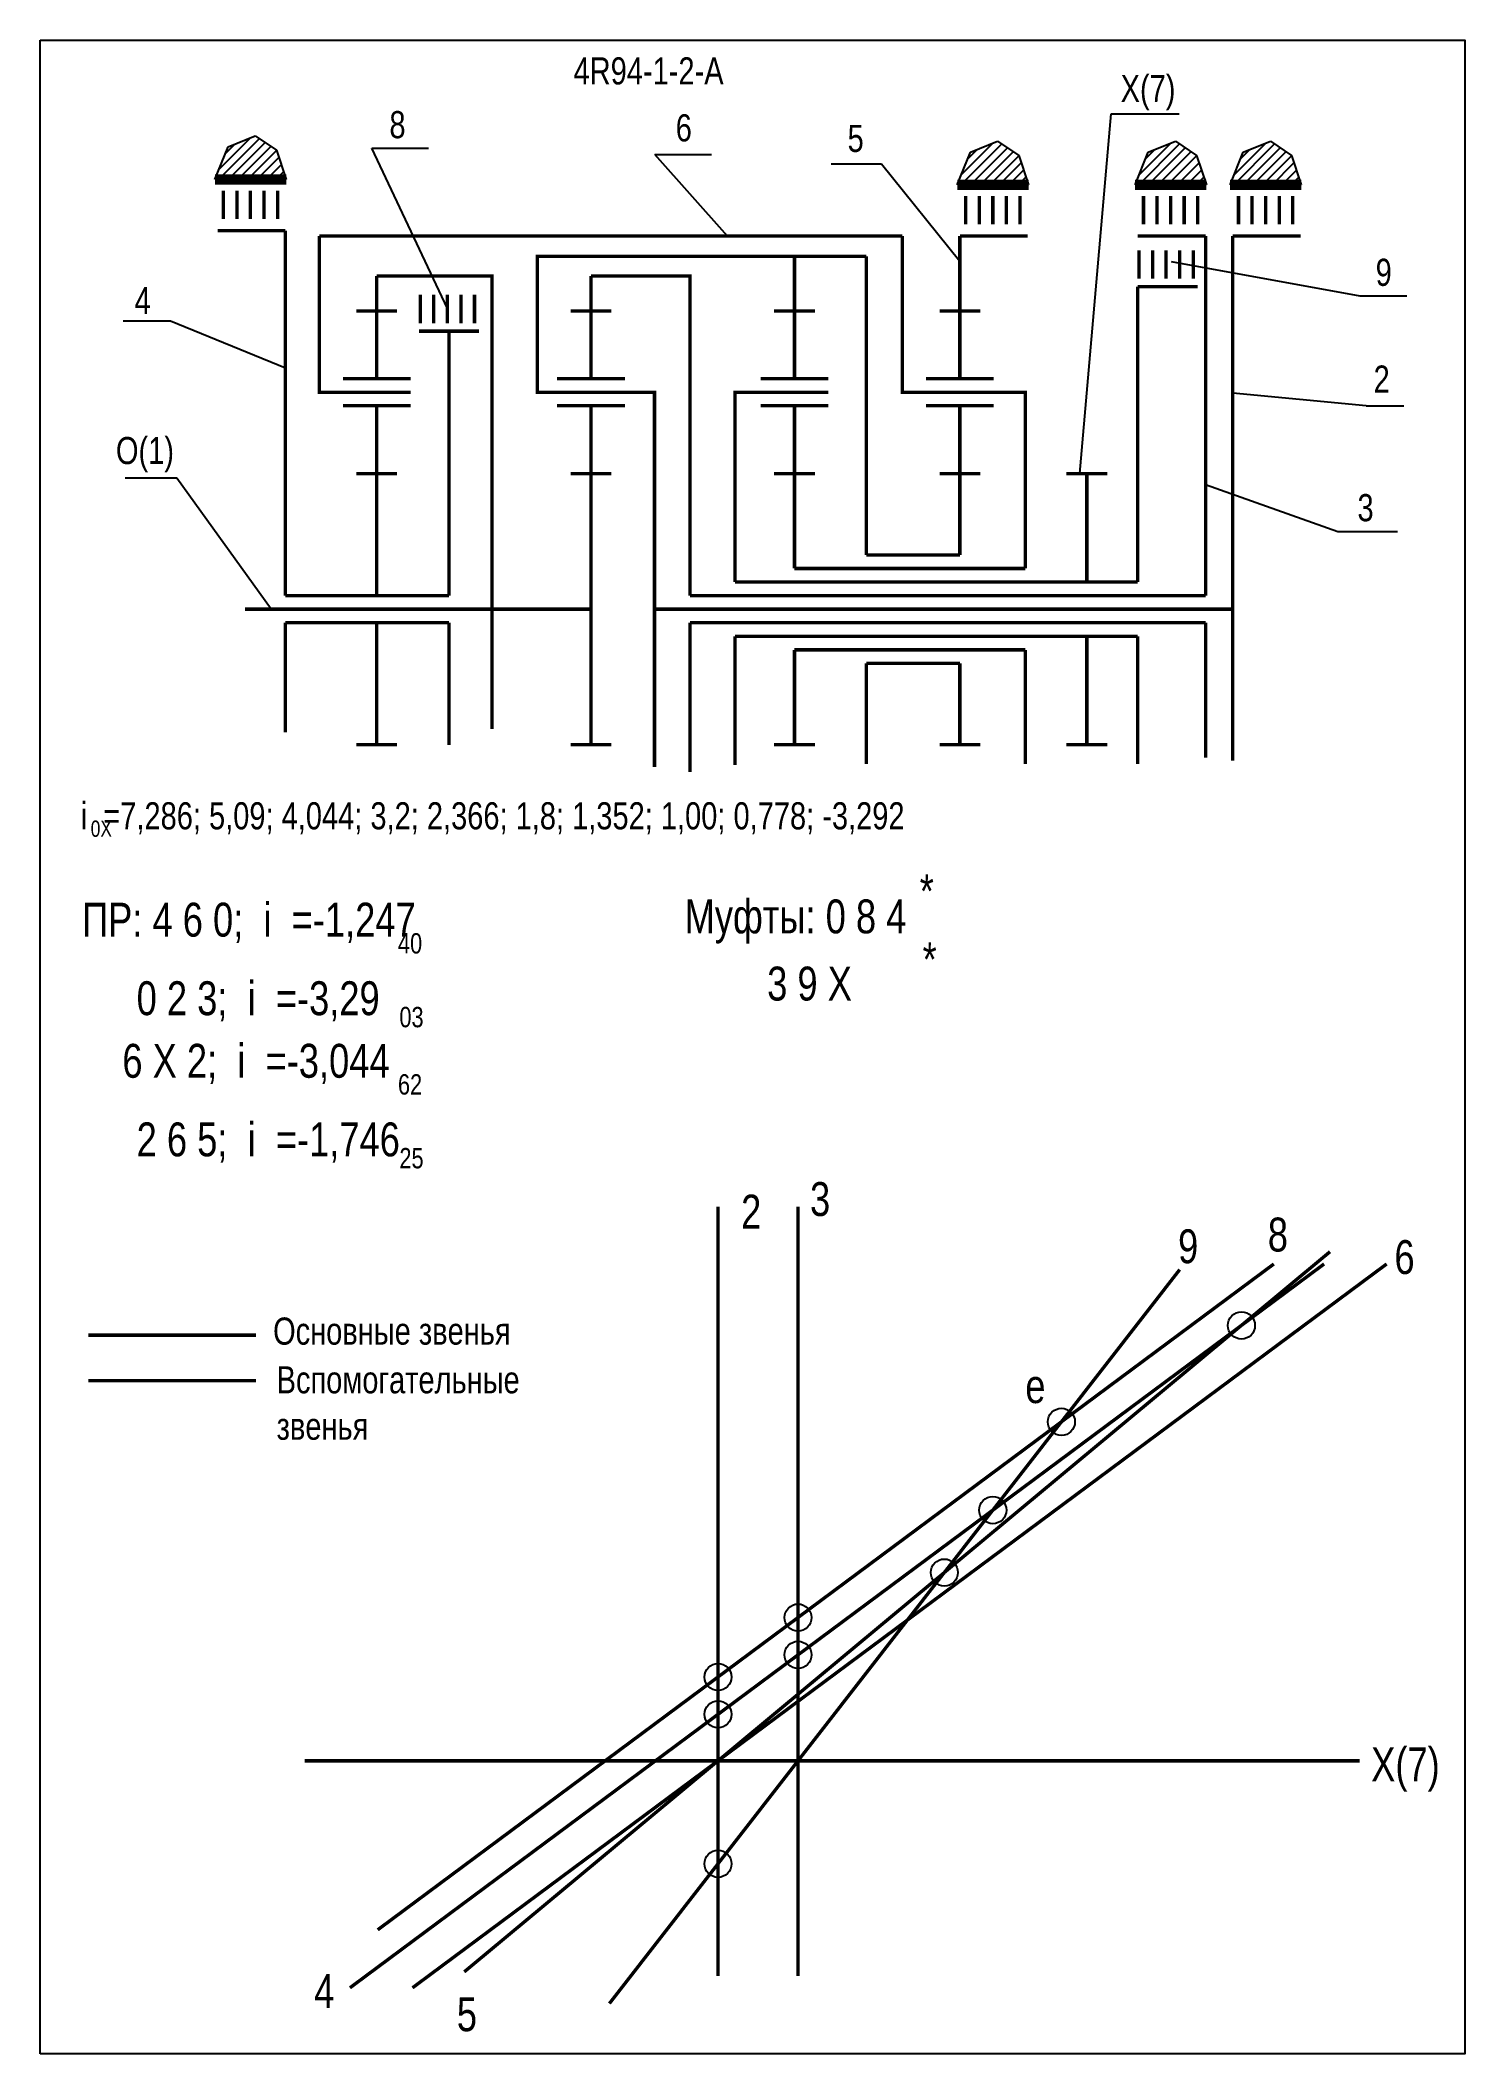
# Model space of a CAD drawing. Extents: x -352 to -142, y 153 to 450.
import ezdxf

# ---------------------------------------------------------------- set-up
doc = ezdxf.new("R2010")
doc.units = 0
doc.header["$LTSCALE"] = 15
doc.linetypes.add('DASHED', pattern=[0.75, 0.5, -0.25])
doc.layers.add('DIM', color=92, linetype='CONTINUOUS')
doc.layers.add('MAIN', color=5, linetype='CONTINUOUS')
doc.styles.add('AMK', font='amk.shx', dxfattribs={"width": 0.8})

msp = doc.modelspace()

# ---------------------------------------------------------------- hatches: boundary and pattern name
at = {"layer": 'DIM'}
h = msp.add_hatch(dxfattribs=at)
h.set_pattern_fill('_USER', color=0, angle=45, style=0, pattern_type=0)
h.set_pattern_definition([(45, (-74.4398, 3.6413), (-0.7071068, 0.7071068), [])])
h.paths.add_polyline_path([(-324.74, 434.16), (-326.68, 429.34), (-316.18, 429.34), (-317.63, 433.66), (-320.75, 435.78)])
h = msp.add_hatch(dxfattribs=at)
h.set_pattern_fill('_USER', color=0, angle=45, style=0, pattern_type=0)
h.set_pattern_definition([(45, (35.0045, 2.8504), (-0.7071068, 0.7071068), [])])
h.paths.add_polyline_path([(-215.29, 433.37), (-217.24, 428.55), (-206.74, 428.55), (-208.19, 432.87), (-211.3, 434.99)])
h = msp.add_hatch(dxfattribs=at)
h.set_pattern_fill('_USER', color=0, angle=45, style=0, pattern_type=0)
h.set_pattern_definition([(45, (61.2202, 2.8504), (-0.7071068, 0.7071068), [])])
h.paths.add_polyline_path([(-189.08, 433.37), (-191.02, 428.55), (-180.52, 428.55), (-181.97, 432.87), (-185.09, 434.99)])
h = msp.add_hatch(dxfattribs=at)
h.set_pattern_fill('_USER', color=0, angle=45, style=0, pattern_type=0)
h.set_pattern_definition([(45, (75.2229, 2.8504), (-0.7071068, 0.7071068), [])])
h.paths.add_polyline_path([(-175.07, 433.37), (-177.02, 428.55), (-166.52, 428.55), (-167.97, 432.87), (-171.08, 434.99)])

# ---------------------------------------------------------------- linework, layer by layer
at = {"layer": 'DIM', "color": 0}
for p, q in [((-199.19, 385.95), (-194.55, 439.02)), ((-194.55, 439.02), (-184.52, 439.02)), ((-326.68, 429.34), (-324.74, 434.16)), ((-324.74, 434.16), (-320.75, 435.78)), ((-320.75, 435.78), (-317.63, 433.66)), ((-317.63, 433.66), (-316.18, 429.34)), ((-292.42, 410.3), (-303.56, 433.93)), ((-303.56, 433.93), (-295.21, 433.93)), ((-215.29, 433.37), (-211.3, 434.99)), ((-211.3, 434.99), (-208.19, 432.87)), ((-189.08, 433.37), (-185.09, 434.99)), ((-185.09, 434.99), (-181.97, 432.87)), ((-175.07, 433.37), (-171.08, 434.99)), ((-171.08, 434.99), (-167.97, 432.87)), ((-251.14, 420.98), (-261.81, 433)), ((-261.81, 433), (-253.46, 433)), ((-228.41, 431.61), (-235.83, 431.61)), ((-216.86, 417.25), (-228.41, 431.61)), ((-217.24, 428.55), (-215.29, 433.37)), ((-208.19, 432.87), (-206.74, 428.55)), ((-191.02, 428.55), (-189.08, 433.37)), ((-181.97, 432.87), (-180.52, 428.55)), ((-177.02, 428.55), (-175.07, 433.37)), ((-167.97, 432.87), (-166.52, 428.55)), ((-185.73, 417.25), (-157.9, 412.15)), ((-157.9, 412.15), (-150.94, 412.15)), ((-333.24, 408.44), (-340.2, 408.44)), ((-316.3, 401.49), (-333.24, 408.44)), ((-156.97, 395.94), (-176.64, 397.79)), ((-156.97, 395.94), (-151.41, 395.94)), ((-332.3, 385.28), (-339.9, 385.28)), ((-318.38, 365.95), (-332.3, 385.28)), ((-180.64, 384.35), (-161.15, 377.4)), ((-161.15, 377.4), (-152.33, 377.4))]:
    msp.add_line(p, q, dxfattribs=at)
at = {"layer": 'DIM', "color": 0, "const_width": 0.5}
for points in [[(-316.3, 421.78), (-326.3, 421.78)], [(-316.3, 367.95), (-316.3, 421.78)], [(-307.42, 397.95), (-311.3, 397.95), (-311.3, 420.98)], [(-311.3, 420.98), (-225.34, 420.98)], [(-221.46, 397.95), (-225.34, 397.95), (-225.34, 420.98)], [(-206.86, 420.98), (-216.86, 420.98)], [(-180.64, 420.98), (-190.64, 420.98)], [(-180.64, 367.95), (-180.64, 420.98)], [(-176.64, 365.95), (-176.64, 420.98)], [(-166.64, 420.98), (-176.64, 420.98)], [(-275.85, 397.95), (-279.17, 397.95), (-279.17, 417.98), (-230.65, 417.98)], [(-230.65, 417.98), (-230.65, 373.95)], [(-302.82, 415.08), (-285.83, 415.08), (-285.83, 348.25)], [(-271.25, 415.08), (-256.66, 415.08), (-256.66, 367.95)], [(-190.64, 369.95), (-190.64, 413.51)], [(-292.19, 406.96), (-292.19, 367.95)], [(-266.25, 397.95), (-261.88, 397.95), (-261.88, 342.66)], [(-245.84, 397.95), (-250.03, 397.95), (-250.03, 369.95)], [(-211.86, 397.95), (-207.21, 397.95), (-207.21, 371.95)], [(-207.21, 371.95), (-241.24, 371.95)], [(-190.64, 369.95), (-250.03, 369.95)], [(-271.25, 365.95), (-322.26, 365.95)], [(-302.82, 367.95), (-316.3, 367.95)], [(-302.82, 367.95), (-292.19, 367.95)], [(-176.64, 365.95), (-261.88, 365.95)], [(-180.64, 367.95), (-256.66, 367.95)], [(-176.64, 343.59), (-176.64, 365.95)], [(-292.19, 363.95), (-316.3, 363.95)], [(-316.3, 363.95), (-316.3, 347.76)], [(-292.19, 363.95), (-292.19, 345.91)], [(-180.64, 363.95), (-256.66, 363.95)], [(-256.66, 363.95), (-256.66, 341.94)], [(-180.64, 344.05), (-180.64, 363.95)], [(-250.03, 361.95), (-250.03, 342.96)], [(-190.64, 361.95), (-250.03, 361.95)], [(-207.21, 359.95), (-241.24, 359.95)], [(-207.21, 359.95), (-207.21, 343.13)], [(-190.64, 361.95), (-190.64, 343.13)], [(-230.65, 357.95), (-230.65, 343.13)], [(-252.52, 277.82), (-252.52, 164.31)], [(-240.72, 277.82), (-240.72, 164.31)], [(-289.93, 164.94), (-162.29, 271.17)], [(-306.78, 162.59), (-163.16, 269.36)], [(-302.69, 171.14), (-170.57, 269.36)], [(-268.53, 160.27), (-184.45, 268.53)], [(-345.35, 258.86), (-320.63, 258.86)], [(-313.47, 196.07), (-157.94, 196.07)]]:
    msp.add_lwpolyline(points, dxfattribs=at)
at = {"layer": 'DIM', "color": 0}
for points in [[(-216.86, 373.95, 0.5, 0.5, 0), (-230.65, 373.95, 0.5, 0.5, 0)], [(-216.86, 357.95, 0.5, 0.5, 0), (-230.65, 357.95, 0.5, 0.5, 0)]]:
    msp.add_lwpolyline(points, format="xyseb", dxfattribs=at)
at = {"layer": 'DIM', "color": 0, "linetype": 'DASHED', "const_width": 0.5}
msp.add_lwpolyline([(-297.56, 162.59), (-153.94, 269.36)], dxfattribs=at)
at = {"layer": 'DIM', "color": 0, "linetype": 'DASHED'}
msp.add_lwpolyline([(-345.35, 252.15, 0.5, 0.5, 0), (-320.63, 252.15, 0.5, 0.5, 0)], format="xyseb", dxfattribs=at)
at = {"layer": 'DIM', "color": 0}
for centre in [(-175.35, 260.29), (-201.89, 246.07), (-212, 233.05), (-219.15, 223.84), (-240.72, 217.2), (-240.72, 211.7), (-252.52, 208.43), (-252.52, 202.93), (-252.52, 180.88)]:
    msp.add_circle(centre, 2, dxfattribs=at)
at = {"layer": 'MAIN'}
for points in [[(-352.43, 152.87), (-352.43, 449.87)], [(-352.43, 449.87), (-142.43, 449.87), (-142.43, 152.87), (-352.43, 152.87)]]:
    msp.add_lwpolyline(points, dxfattribs=at)
at = {"layer": 'MAIN', "color": 0}
for points, const_width in [([(-326.68, 429.34), (-316.18, 429.34)], 1.5), ([(-317.45, 427.69), (-317.45, 423.49)], 0.5), ([(-217.24, 428.55), (-206.74, 428.55)], 1.5), ([(-191.02, 428.55), (-180.52, 428.55)], 1.5), ([(-177.02, 428.55), (-166.52, 428.55)], 1.5), ([(-208, 426.9), (-208, 422.7)], 0.5), ([(-181.79, 426.9), (-181.79, 422.7)], 0.5), ([(-167.78, 426.9), (-167.78, 422.7)], 0.5), ([(-216.86, 409.95), (-216.86, 420.98)], 0.5), ([(-182.45, 418.88), (-182.45, 414.68)], 0.5), ([(-241.24, 409.95), (-241.24, 417.98)], 0.5), ([(-302.82, 409.95), (-302.82, 415.08)], 0.5), ([(-271.25, 409.95), (-271.25, 415.08)], 0.5), ([(-190.64, 413.51), (-181.81, 413.51)], 0.5), ([(-302.82, 409.95), (-305.82, 409.95)], 0.5), ([(-302.82, 399.95), (-302.82, 409.95)], 0.5), ([(-302.82, 409.95), (-299.82, 409.95)], 0.5), ([(-288.42, 412.32), (-288.42, 408.12)], 0.5), ([(-271.25, 409.95), (-274.25, 409.95)], 0.5), ([(-271.25, 409.95), (-268.25, 409.95)], 0.5), ([(-271.25, 399.95), (-271.25, 409.95)], 0.5), ([(-241.24, 409.95), (-244.24, 409.95)], 0.5), ([(-241.24, 399.95), (-241.24, 409.95)], 0.5), ([(-241.24, 409.95), (-238.24, 409.95)], 0.5), ([(-216.86, 409.95), (-219.86, 409.95)], 0.5), ([(-216.86, 409.95), (-213.86, 409.95)], 0.5), ([(-216.86, 399.95), (-216.86, 409.95)], 0.5), ([(-296.61, 406.96), (-287.77, 406.96)], 0.5), ([(-297.82, 397.95), (-307.42, 397.95)], 0.5), ([(-266.25, 397.95), (-275.85, 397.95)], 0.5), ([(-236.24, 397.95), (-245.84, 397.95)], 0.5), ([(-211.86, 397.95), (-221.46, 397.95)], 0.5), ([(-302.82, 395.95), (-307.82, 395.95)], 0.5), ([(-302.82, 385.95), (-302.82, 395.95), (-297.82, 395.95)], 0.5), ([(-271.25, 395.95), (-276.25, 395.95)], 0.5), ([(-271.25, 385.95), (-271.25, 395.95), (-266.25, 395.95)], 0.5), ([(-241.24, 395.95), (-246.24, 395.95)], 0.5), ([(-241.24, 385.95), (-241.24, 395.95), (-236.24, 395.95)], 0.5), ([(-216.86, 395.95), (-221.86, 395.95)], 0.5), ([(-216.86, 385.95), (-216.86, 395.95), (-211.86, 395.95)], 0.5), ([(-302.82, 385.95), (-305.82, 385.95)], 0.5), ([(-302.82, 367.95), (-302.82, 385.95)], 0.5), ([(-302.82, 385.95), (-299.82, 385.95)], 0.5), ([(-271.25, 385.95), (-274.25, 385.95)], 0.5), ([(-271.25, 385.95), (-268.25, 385.95)], 0.5), ([(-271.25, 365.95), (-271.25, 385.95)], 0.5), ([(-241.24, 385.95), (-244.24, 385.95)], 0.5), ([(-241.24, 371.95), (-241.24, 385.95)], 0.5), ([(-241.24, 385.95), (-238.24, 385.95)], 0.5), ([(-216.86, 385.95), (-219.86, 385.95)], 0.5), ([(-216.86, 373.95), (-216.86, 385.95)], 0.5), ([(-216.86, 385.95), (-213.86, 385.95)], 0.5), ([(-198.14, 385.95), (-201.14, 385.95)], 0.5), ([(-198.14, 385.95), (-195.14, 385.95)], 0.5), ([(-198.14, 369.95), (-198.14, 385.95)], 0.5), ([(-271.25, 365.95), (-271.25, 345.95)], 0.5), ([(-302.82, 363.95), (-302.82, 345.95)], 0.5), ([(-241.24, 359.95), (-241.24, 345.95)], 0.5), ([(-198.14, 361.95), (-198.14, 345.95)], 0.5), ([(-216.86, 357.95), (-216.86, 345.95)], 0.5), ([(-302.82, 345.95), (-305.82, 345.95)], 0.5), ([(-302.82, 345.95), (-299.82, 345.95)], 0.5), ([(-271.25, 345.95), (-274.25, 345.95)], 0.5), ([(-271.25, 345.95), (-268.25, 345.95)], 0.5), ([(-241.24, 345.95), (-244.24, 345.95)], 0.5), ([(-241.24, 345.95), (-238.24, 345.95)], 0.5), ([(-216.86, 345.95), (-219.86, 345.95)], 0.5), ([(-216.86, 345.95), (-213.86, 345.95)], 0.5), ([(-198.14, 345.95), (-201.14, 345.95)], 0.5), ([(-198.14, 345.95), (-195.14, 345.95)], 0.5)]:
    msp.add_lwpolyline(points, dxfattribs=dict(at, const_width=const_width))
for points in [[(-325.45, 427.69, 0.5, 0.5, 0), (-325.45, 423.49, 0.5, 0.5, 0)], [(-323.45, 427.69, 0.5, 0.5, 0), (-323.45, 423.49, 0.5, 0.5, 0)], [(-321.45, 427.69, 0.5, 0.5, 0), (-321.45, 423.49, 0.5, 0.5, 0)], [(-319.45, 427.69, 0.5, 0.5, 0), (-319.45, 423.49, 0.5, 0.5, 0)], [(-216, 426.9, 0.5, 0.5, 0), (-216, 422.7, 0.5, 0.5, 0)], [(-214, 426.9, 0.5, 0.5, 0), (-214, 422.7, 0.5, 0.5, 0)], [(-212, 426.9, 0.5, 0.5, 0), (-212, 422.7, 0.5, 0.5, 0)], [(-210, 426.9, 0.5, 0.5, 0), (-210, 422.7, 0.5, 0.5, 0)], [(-189.79, 426.9, 0.5, 0.5, 0), (-189.79, 422.7, 0.5, 0.5, 0)], [(-187.79, 426.9, 0.5, 0.5, 0), (-187.79, 422.7, 0.5, 0.5, 0)], [(-185.79, 426.9, 0.5, 0.5, 0), (-185.79, 422.7, 0.5, 0.5, 0)], [(-183.79, 426.9, 0.5, 0.5, 0), (-183.79, 422.7, 0.5, 0.5, 0)], [(-175.78, 426.9, 0.5, 0.5, 0), (-175.78, 422.7, 0.5, 0.5, 0)], [(-173.78, 426.9, 0.5, 0.5, 0), (-173.78, 422.7, 0.5, 0.5, 0)], [(-171.78, 426.9, 0.5, 0.5, 0), (-171.78, 422.7, 0.5, 0.5, 0)], [(-169.78, 426.9, 0.5, 0.5, 0), (-169.78, 422.7, 0.5, 0.5, 0)], [(-190.45, 418.88, 0.5, 0.5, 0), (-190.45, 414.68, 0.5, 0.5, 0)], [(-188.45, 418.88, 0.5, 0.5, 0), (-188.45, 414.68, 0.5, 0.5, 0)], [(-186.45, 418.88, 0.5, 0.5, 0), (-186.45, 414.68, 0.5, 0.5, 0)], [(-184.45, 418.88, 0.5, 0.5, 0), (-184.45, 414.68, 0.5, 0.5, 0)], [(-296.42, 412.32, 0.5, 0.5, 0), (-296.42, 408.12, 0.5, 0.5, 0)], [(-294.42, 412.32, 0.5, 0.5, 0), (-294.42, 408.12, 0.5, 0.5, 0)], [(-292.42, 412.32, 0.5, 0.5, 0), (-292.42, 408.12, 0.5, 0.5, 0)], [(-290.42, 412.32, 0.5, 0.5, 0), (-290.42, 408.12, 0.5, 0.5, 0)], [(-297.82, 399.95, 0.5, 0.5, 0), (-307.82, 399.95, 0.5, 0.5, 0)], [(-266.25, 399.95, 0.5, 0.5, 0), (-276.25, 399.95, 0.5, 0.5, 0)], [(-236.24, 399.95, 0.5, 0.5, 0), (-246.24, 399.95, 0.5, 0.5, 0)], [(-211.86, 399.95, 0.5, 0.5, 0), (-221.86, 399.95, 0.5, 0.5, 0)]]:
    msp.add_lwpolyline(points, format="xyseb", dxfattribs=at)

# ---------------------------------------------------------------- texts
at = {"layer": 'DIM', "color": 0, "style": 'AMK', "width": 0.8}
for s, height, p in [('4R94-1-2-A', 4, (-273.81, 443.35)), ('X(7)', 4, (-193.16, 440.75)), ('8', 4, (-300.96, 435.42)), ('6', 4, (-258.75, 434.95)), ('5', 4, (-233.41, 433.39)), ('9', 4, (-155.56, 413.64)), ('4', 4, (-338.53, 409.47)), ('2', 4, (-155.86, 397.89)), ('O(1)', 4, (-341.28, 387.35)), ('3', 4, (-158.24, 378.92)), ('i  =7,286; 5,09; 4,044; 3,2; 2,366; 1,8; 1,352; 1,00; 0,778; -3,292', 4, (-346.47, 333.47)), ('0X', 2.4, (-345, 332.37)), ('*', 5, (-222.78, 321.86)), (' ПР: 4 6 0;  i  =-1,247', 5, (-347.76, 317.65)), ('Муфты: 0 8 4', 5, (-257.44, 318.13)), ('40', 3, (-299.7, 315.16)), ('*', 5, (-222.35, 311.79)), ('       3 9 X', 5, (-255.67, 308.22)), ('    0 2 3;  i  =-3,29', 5, (-344.17, 306.06)), ('03', 3, (-299.49, 304.28)), ('     6 X 2;  i  =-3,044', 5, (-347.76, 296.83)), ('62', 3, (-299.7, 294.35)), ('    2 6 5;  i  =-1,746', 5, (-344.17, 285.24)), ('25', 3, (-299.49, 283.47)), ('2', 5, (-249.11, 274.58)), ('3', 5, (-238.95, 276.44)), ('8', 5, (-171.46, 271.2)), ('9', 5, (-184.69, 269.47)), ('6', 5, (-152.79, 267.88)), ('Основные звенья', 4, (-318.11, 257.46)), ('Вспомогательные ', 4, (-317.59, 250.28)), ('e', 5, (-207.21, 248.84)), ('звенья', 4, (-317.59, 243.43)), ('X(7)', 5, (-156.22, 193.04)), ('4', 5, (-312.06, 159.61)), ('5', 5, (-291.02, 156.19))]:
    msp.add_text(s, height=height, dxfattribs=at).set_placement(p)

doc.saveas('drawing.dxf')
